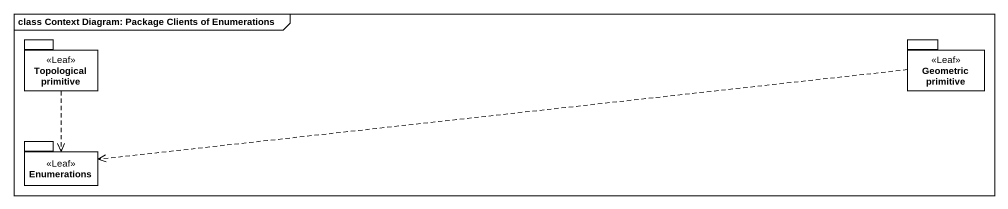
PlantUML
@startuml
mainframe class Context Diagram: Package Clients of Enumerations
package "Topological primitive" as Topological_primitive <<Leaf>> {
}
package "Geometric primitive" as Geometric_primitive <<Leaf>> {
}
package Enumerations <<Leaf>> {
}
Topological_primitive ..> Enumerations
Geometric_primitive .left.> Enumerations
@enduml
